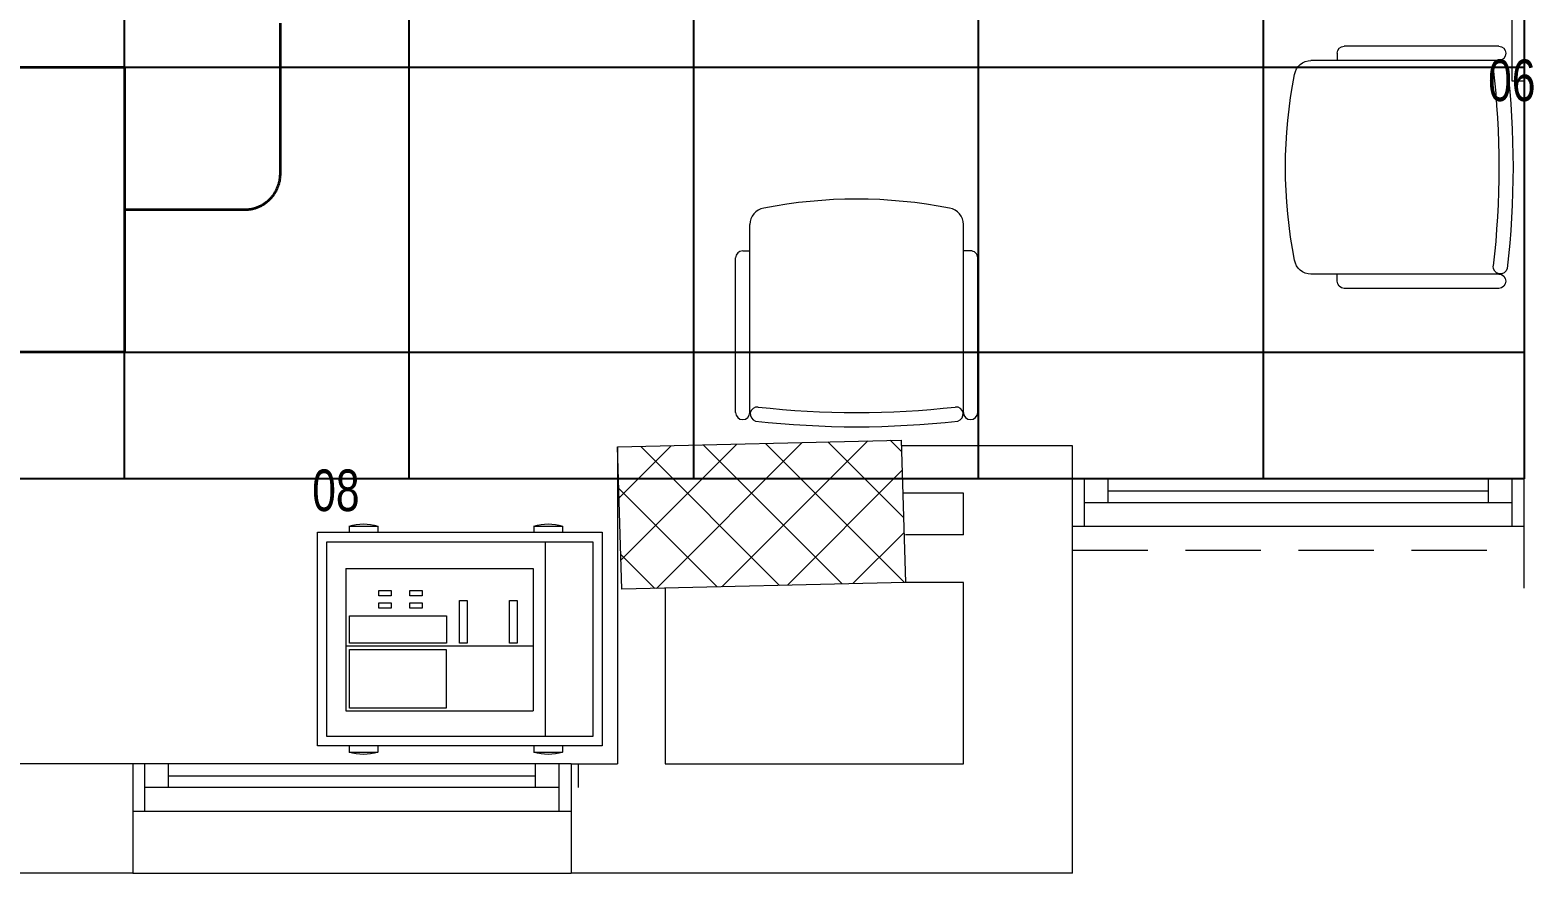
# Model space of a CAD drawing. Header units: inches. Extents: x -12418 to 57169, y -29325 to 19878.
# Drawn here: x 32801 to 35950, y -13697 to -11922 of the extents above; entities that cross this region are included whole.
import ezdxf
from ezdxf.enums import TextEntityAlignment as Align

# ---------------------------------------------------------------- set-up
doc = ezdxf.new("R2010")
doc.units = ezdxf.units.IN
doc.header["$LTSCALE"] = 25
doc.header["$MEASUREMENT"] = 0
for name, pattern in [('00-Ground Floor$0$DASHED', [0.75, 0.5, -0.25]), ('00-Ground Floor$0$HIDDEN', [9.525, 6.35, -3.175]), ('00-Ground Floor$0$HIDDEN2', [0.1875, 0.125, -0.0625]), ('DASHDOT', [25.4, 12.7, -6.35, 0, -6.35])]:
    doc.linetypes.add(name, pattern=pattern)
doc.layers.get('0').update_dxf_attribs({"color": 8})
for name, color, linetype, lineweight in [('00-Ground Floor$0$72_EGR_EQP_TAG', 142, 'Continuous', 5), ('00-Ground Floor$0$Aluminum', 251, 'Continuous', 5), ('00-Ground Floor$0$C-HYDR-CTCH', 251, 'Continuous', 5), ('00-Ground Floor$0$Hatch', 254, 'Continuous', 5), ('00-Ground Floor$0$LOADING', 253, 'Continuous', 5), ('00-Ground Floor$0$Proj', 251, 'Continuous', 5), ('00-Ground Floor$0$Walls', 251, 'Continuous', 5), ('E-LITE-CIRC-NUMB', 6, 'Continuous', 25), ('E-LITE-CLNG', 150, 'Continuous', 35), ('E-LITE-CLNG-CNDT', 6, 'DASHDOT', 35), ('E-LITE-CTRL', 6, 'Continuous', 25), ('E-LITE-IDEN', 6, 'Continuous', 25)]:
    doc.layers.add(name, color=color, linetype=linetype, lineweight=lineweight)
doc.layers.add('00-Ground Floor$0$False Ceiling', color=251, linetype='Continuous')
doc.styles.add('00-Ground Floor$0$X3G_ENTITY_257CFD', font='swisscl.ttf', dxfattribs={"height": 200})
doc.styles.add('DC_Simplex', font='SIMPLEX.shx', dxfattribs={"width": 0.7})

# ---------------------------------------------------------------- blocks, each defined once
blk = doc.blocks.new('00-Ground Floor$0$GF21016-P')
at = {"layer": '00-Ground Floor$0$LOADING', "extrusion": (-1.24384e-09, -1.20261e-09, -1)}
for p, q in [((0.0128, 0.0179), (0.0128, 0.4136)), ((0.4628, 0.0179), (0.4628, 0.4136)), ((-0.0022, 0.3585), (0.0128, 0.3585)), ((0.4778, 0.3585), (0.4628, 0.3585)), ((-0.0172, 0.0179), (-0.0172, 0.3435)), ((0.4928, 0.0179), (0.4928, 0.3435)), ((0.4778, 0.0029), (0.4778, 0.0029))]:
    blk.add_line(p, q, dxfattribs=at)
for centre, radius, start, end in [((-0.2378, -0.5362), 1.0036, 78.7568, 101.2432), ((-0.0478, 0.4136), 0.035, 0, 80.6557), ((-0.4278, 0.4136), 0.035, 99.3443, 180), ((0.0022, 0.3435), 0.015, 0, 90), ((-0.4778, 0.3435), 0.015, 90, 180), ((0.0022, 0.0179), 0.015, 270, 0), ((0.0022, 0.0179), 0.015, 180, 270), ((-0.0284, 0.0145), 0.015, 284.3864, 95.5209), ((-0.2378, 1.8734), 1.8855, 263.5119, 276.4881), ((-0.2378, 1.8928), 1.8749, 263.6341, 276.3659), ((-0.4471, 0.0145), 0.015, 84.4791, 255.6136), ((-0.4778, 0.0179), 0.015, 270, 0), ((-0.4778, 0.0179), 0.015, 180, 270)]:
    blk.add_arc(centre, radius, start, end, dxfattribs=at)
blk = doc.blocks.new('00-Ground Floor$0$HF10647-P')
for p, q in [((0.6, 0.45), (0, 0.45)), ((0, 0.45), (0, 0)), ((0.0669, 0.45), (0.0669, 0.4629)), ((0.0669, 0.4629), (0.1269, 0.4629)), ((0.1269, 0.45), (0.1269, 0.4629)), ((0.4562, 0.45), (0.4562, 0.4629)), ((0.4562, 0.4629), (0.5162, 0.4629)), ((0.5162, 0.45), (0.5162, 0.4629)), ((0.6, 0), (0.6, 0.45)), ((0.02, 0.43), (0.02, 0.02)), ((0.58, 0.43), (0.02, 0.43)), ((0.58, 0.02), (0.58, 0.43)), ((0, 0), (0.6, 0)), ((0.02, 0.02), (0.58, 0.02)), ((0.0669, -0.0124), (0.0669, 0)), ((0.1269, -0.0124), (0.1269, 0)), ((0.4562, -0.0124), (0.4562, 0)), ((0.5162, -0.0124), (0.5162, 0)), ((0.0669, -0.0124), (0.1269, -0.0124)), ((0.4562, -0.0124), (0.5162, -0.0124))]:
    blk.add_line(p, q)
at = {"linetype": '00-Ground Floor$0$DASHED'}
blk.add_line((0.48, 0.02), (0.48, 0.43), dxfattribs=at)
for centre, start, end in [((0.0969, 0.3754), 71.0754, 108.9246), ((0.4862, 0.3754), 71.0754, 108.9246), ((0.0969, 0.0751), 251.0754, 288.9246), ((0.4862, 0.0751), 251.0754, 288.9246)]:
    blk.add_arc(centre, 0.0925, start, end)
blk = doc.blocks.new('00-Ground Floor$0$ME11129-P')
for p, q in [((0, 0.3), (0.395, 0.3)), ((0, 0), (0, 0.3)), ((0.395, 0), (0.395, 0.3)), ((0, 0.1631), (0.395, 0.1631)), ((0, 0), (0.395, 0))]:
    blk.add_line(p, q)
for points in [[(0.0075, 0.2943), (0.0075, 0.1703), (0.2112, 0.1703), (0.2112, 0.2943)], [(0.0075, 0.1574), (0.0075, 0.1), (0.2124, 0.1), (0.2124, 0.1574)], [(0.2393, 0.1574), (0.2393, 0.0673), (0.2557, 0.0673), (0.2557, 0.1574)], [(0.3447, 0.1574), (0.3447, 0.0673), (0.3611, 0.0673), (0.3611, 0.1574)], [(0.0696, 0.0837), (0.0696, 0.072), (0.0953, 0.072), (0.0953, 0.0837)], [(0.1351, 0.0837), (0.1351, 0.072), (0.1609, 0.072), (0.1609, 0.0837)], [(0.0696, 0.0579), (0.0696, 0.0462), (0.0953, 0.0462), (0.0953, 0.0579)], [(0.1351, 0.0579), (0.1351, 0.0462), (0.1609, 0.0462), (0.1609, 0.0579)]]:
    blk.add_lwpolyline(points, close=True)
blk = doc.blocks.new('00-Ground Floor$0$emergency trolley')
at = {"layer": '00-Ground Floor$0$LOADING', "lineweight": 0, "extrusion": (-8.32957e-23, -4.54131e-15, -1), "xscale": 1000, "yscale": 1000, "zscale": 1000, "rotation": 180.000000000946}
blk.add_blockref('00-Ground Floor$0$HF10647-P', (951241.3, -396513.1, 0), dxfattribs=at)
at = {"layer": '00-Ground Floor$0$LOADING', "linetype": '00-Ground Floor$0$HIDDEN2', "ltscale": 5000, "extrusion": (8.55145e-16, -4.19218e-15, -1), "xscale": 1000.000000000001, "yscale": 1000.000000000001, "zscale": 1000.000000000001, "rotation": 180.0001913008752}
blk.add_blockref('00-Ground Floor$0$ME11129-P', (951181.6, -396589.5, 0), dxfattribs=at)
blk = doc.blocks.new('00-Ground Floor$0$HF10037B-P')
at = {"layer": '00-Ground Floor$0$LOADING'}
for p, q in [((0.2459, 0.134), (0.1859, 0.134)), ((0.1859, 0.134), (0.1859, 0.109)), ((0.2459, 0.134), (0.2459, 0.109)), ((0.2459, 0.109), (0.1859, 0.109)), ((0, 0), (-0.0142, -0.0583)), ((0, 0), (0.0243, -0.0059)), ((0.0243, -0.0059), (0.01, -0.0642)), ((0.4071, -0.0094), (0.431, -0.0018)), ((0.4071, -0.0094), (0.4255, -0.0665)), ((0.431, -0.0018), (0.4493, -0.0589)), ((-0.0142, -0.0583), (0.01, -0.0642)), ((0.4069, -0.0417), (0.4165, -0.0387)), ((0.4255, -0.0665), (0.4493, -0.0589)), ((0.0524, -0.2725), (0.0674, -0.2525)), ((0.0524, -0.2725), (0.1004, -0.3085)), ((0.0674, -0.2525), (0.1154, -0.2885)), ((0.3125, -0.2897), (0.362, -0.2558)), ((0.3266, -0.3103), (0.3761, -0.2764)), ((0.3267, -0.268), (0.3323, -0.2763)), ((0.3761, -0.2764), (0.362, -0.2558)), ((0.1004, -0.3085), (0.1154, -0.2885)), ((0.3266, -0.3103), (0.3125, -0.2897))]:
    blk.add_line(p, q, dxfattribs=at)
for radius in [0.21, 0.1775]:
    blk.add_circle((0.2161, -0.1014), radius, dxfattribs=at)
for centre, radius, start, end in [((0.2159, 0.0465), 0.0925, 71.0754, 108.9246), ((0.2159, 0.1965), 0.0925, 251.0754, 288.9246), ((0.0779, -0.0499), 0.0925, 147.3419, 185.1912), ((-0.0678, -0.0143), 0.0925, 327.3419, 5.1912), ((0.4996, -0.0113), 0.0925, 178.8412, 216.6904), ((0.3568, -0.057), 0.0925, 358.8412, 36.6904), ((0.2161, -0.1014), 0.2, 303.6037, 17.3657), ((0.1289, -0.2205), 0.0925, 214.1875, 252.0368), ((0.0389, -0.3404), 0.0925, 34.1875, 72.0368), ((0.3867, -0.3449), 0.0925, 105.5121, 143.3614), ((0.3019, -0.2212), 0.0925, 285.5121, 323.3614)]:
    blk.add_arc(centre, radius, start, end, dxfattribs=at)
blk = doc.blocks.new('00-Ground Floor$0$A$Ce9e1c4c3')
at = {"layer": '00-Ground Floor$0$False Ceiling', "color": 254, "linetype": 'Continuous'}
for p, q in [((-67000, -12867.4), (-67000, -10317.4)), ((-66400, -12867.4), (-66400, -10317.4)), ((-65800, -12867.4), (-65800, -10317.4)), ((-65200, -12867.4), (-65200, -10317.4)), ((-64600, -12867.4), (-64600, -10317.4)), ((-68550.5, -12000), (-64050.5, -12000)), ((-68550.5, -12600), (-64050.5, -12600))]:
    blk.add_line(p, q, dxfattribs=at)
at = {"layer": '00-Ground Floor$0$False Ceiling', "color": 254}
for p, q in [((-64050.5, -10317.4, 0), (-64050.5, -12867.4, 0)), ((-64050.5, -12867.4, 0), (-68550.5, -12867.4, 0))]:
    blk.add_line(p, q, dxfattribs=at)
blk = doc.blocks.new('00-Ground Floor')
at = {"layer": '00-Ground Floor$0$Hatch'}
h = blk.add_hatch(dxfattribs=at)
h.set_pattern_fill('ANSI37', color=256, scale=30)
h.set_pattern_definition([(45, (-1981.42, -13099.68), (-67.35192, 67.35192), []), (135, (-1981.42, -13099.68), (-67.35192, -67.35192), [])])
h.paths.add_polyline_path([(48971.2, 8818.2), (48367.3, 8810.1), (48371.2, 8521.7), (48975.1, 8529.8)])
h.paths.add_polyline_path([(41810.5, 8810.5), (41227, 8805), (41207, 8513.7), (41790.5, 8519.1)])
h.paths.add_polyline_path([(27433.5, 8803.1), (26834.4, 8799), (26828.7, 8506), (27427.8, 8510)])
h.paths.add_polyline_path([(34618.7, 8805.3), (34017.5, 8797.8), (34009.3, 8512.1), (34610.5, 8519.6)])
h.paths.add_polyline_path([(20214.3, 8812.4), (19607.8, 8790.5), (19622.4, 8498), (20228.8, 8519.8)])
h.paths.add_polyline_path([(13477.7, 8802), (12255.7, 8825.9), (12249.3, 8529.8), (13471.3, 8505.8)])
h.paths.add_polyline_path([(13491.8, 1601.9), (12276.8, 1586.2), (12263.3, 1293.7), (13478.3, 1309.4)])
h.paths.add_polyline_path([(13465.7, -5591.3), (12262.6, -5607.3), (12256.9, -5900.3), (13460, -5884.3)])
h.paths.add_polyline_path([(13484.2, -12790), (12287.5, -12801.4), (12290.4, -13095.9), (13487, -13084.4)])
h.paths.add_polyline_path([(5849.2, -12787.9), (5245.6, -12791.6), (5256.3, -13077.1), (5859.8, -13073.4)])
h.paths.add_polyline_path([(5833.8, -5589.9), (5236.9, -5588.3), (5236.8, -5889.5), (5833.6, -5891)])
h.paths.add_polyline_path([(5843.6, 1599.7), (5224.3, 1600.9), (5213.7, 1298), (5833, 1296.7)])
h.paths.add_polyline_path([(5820.3, 8779.1), (5219.7, 8793.5), (5216, 8503.9), (5816.7, 8489.4)])
h.paths.add_polyline_path([(-1378.8, 8777.2), (-1981.4, 8799.9), (-1979.5, 8511.6), (-1376.9, 8488.9)])
h.paths.add_polyline_path([(-1371.1, -5601.1), (-1973.1, -5608.1), (-1969.7, -5899.7), (-1367.7, -5892.7)])
h.paths.add_polyline_path([(-1353.5, -12795.7), (-1951.9, -12796.7), (-1947.1, -13097.4), (-1348.7, -13096.4)])
h.paths.add_polyline_path([(20233.2, -12782.5), (19627.5, -12795.4), (19633.2, -13096.6), (20238.9, -13083.7)])
h.paths.add_polyline_path([(20226.6, -5590), (19632.3, -5607.6), (19634.4, -5904.1), (20228.7, -5886.6)])
h.paths.add_polyline_path([(20217.9, 1618), (19619, 1610.4), (19623, 1310.2), (20221.9, 1317.9)])
h.paths.add_polyline_path([(27418.3, 1602.8), (26816.3, 1607.5), (26820.6, 1315.3), (27422.5, 1310.7)])
h.paths.add_polyline_path([(27422, -5579.9), (26818.1, -5597.5), (26831.6, -5897.5), (27431.7, -5876.5)])
h.paths.add_polyline_path([(27438.1, -12795.9), (26834.3, -12789.3), (26831.9, -13075), (27435.7, -13081.6)])
h.paths.add_polyline_path([(34636.6, -12785.4), (34039.3, -12800), (34048.3, -13099.7), (34645.6, -13085.1)])
h.paths.add_polyline_path([(34629.3, -5597.1), (34028, -5595.2), (34029.2, -5892.4), (34630.4, -5894.3)])
h.paths.add_polyline_path([(34592.8, 1606.7), (34012, 1611.4), (34031.7, 1321.6), (34612.5, 1316.9)])
h.paths.add_polyline_path([(41796.2, 1606), (41198.6, 1619.8), (41200.6, 1327.8), (41798.2, 1314.1)])
h.paths.add_polyline_path([(41797.2, -5592.6), (41228.8, -5600.2), (41230.6, -5894.3), (41799, -5886.7)])
h.paths.add_polyline_path([(41834.3, -12789.7), (41229, -12792.4), (41230.4, -13096.9), (41835.6, -13094.3)])
h.paths.add_polyline_path([(49008.5, -12790.2), (48420.5, -12774.1), (48407.3, -13081.4), (48995.3, -13097.4)])
h.paths.add_polyline_path([(48992.7, -5590.8), (48389.5, -5589.7), (48387.5, -5886.2), (48990.7, -5887.3)])
at = {"layer": '00-Ground Floor$0$Aluminum'}
for p, q in [((35949.5, -12867.4, 0), (34998.1, -12867.4, 0)), ((35023.1, -12967.4, 0), (35023.1, -12867.4, 0)), ((35073.1, -12917.4, 0), (35073.1, -12867.4, 0)), ((35874.5, -12917.4, 0), (35874.5, -12867.4, 0)), ((35924.5, -12967.4, 0), (35924.5, -12867.4, 0)), ((35073.1, -12892.4, 0), (35874.5, -12892.4, 0)), ((35924.5, -12917.4, 0), (35023.1, -12917.4, 0)), ((35949.5, -12967.4, 0), (34998.1, -12967.4, 0)), ((33941.3, -13467.4, 0), (33017.9, -13467.4, 0)), ((33042.9, -13567.4, 0), (33042.9, -13467.4, 0)), ((33092.9, -13517.4, 0), (33092.9, -13467.4, 0)), ((33866.3, -13517.4, 0), (33866.3, -13467.4, 0)), ((33916.3, -13567.4, 0), (33916.3, -13467.4, 0)), ((33956.7, -13517.4, 0), (33956.7, -13467.4, 0)), ((33092.9, -13492.4, 0), (33866.3, -13492.4, 0)), ((33916.3, -13517.4, 0), (33042.9, -13517.4, 0)), ((33941.3, -13567.4, 0), (33017.9, -13567.4, 0)), ((33017.9, -13697.4, 0), (33941.3, -13697.4, 0))]:
    blk.add_line(p, q, dxfattribs=at)
at = {"layer": '00-Ground Floor$0$C-HYDR-CTCH', "flags": 128}
blk.add_lwpolyline([(34636.6, -12785.4), (34645.6, -13085.1), (34048.3, -13099.7), (34039.3, -12800), (34636.6, -12785.4)], dxfattribs=at)
at = {"layer": '00-Ground Floor$0$LOADING', "elevation": 0}
blk.add_lwpolyline([(35949.5, -12029.5), (35924.5, -12029.5), (35924.5, -11523.5), (35949.5, -11523.5), (35949.5, -12029.5)], dxfattribs=at)
at = {"layer": '00-Ground Floor$0$Proj', "linetype": '00-Ground Floor$0$HIDDEN'}
blk.add_line((34998.1, -13017.4, 0), (35949.5, -13017.4, 0), dxfattribs=at)
at = {"layer": '00-Ground Floor$0$Walls'}
for p, q in [((35949.5, -13097.4, 0), (35949.5, -10317.4, 0)), ((34039.3, -12800), (34039.3, -13467.4, 0)), ((34998.1, -12797.4, 0), (34637, -12797.4, 0)), ((34998.1, -13697.4, 0), (34998.1, -12797.4, 0)), ((34998.1, -13697.4, 0), (34998.1, -12797.4, 0)), ((34768.1, -12897.4, 0), (34640, -12897.4, 0)), ((34768.1, -12985.1, 0), (34768.1, -12897.4, 0)), ((34768.1, -12985.1, 0), (34645.6, -12985.1)), ((34139.3, -13097.5, 0), (34139.3, -13467.4, 0)), ((34768.1, -13085.1, 0), (34645.6, -13085.1)), ((34768.1, -13467.4, 0), (34768.1, -13085.1, 0)), ((33017.9, -13467.4, 0), (31449.5, -13467.4, 0)), ((33017.9, -13467.4, 0), (33017.9, -13697.4, 0)), ((33941.3, -13467.4, 0), (34039.3, -13467.4, 0)), ((33941.3, -13467.4, 0), (33941.3, -13697.4, 0)), ((34139.3, -13467.4, 0), (34768.1, -13467.4, 0)), ((33017.9, -13697.4, 0), (31049.5, -13697.4, 0)), ((34998.1, -13697.4, 0), (33941.3, -13697.4, 0)), ((34998.1, -13697.4, 0), (34031.7, -13697.4, 0))]:
    blk.add_line(p, q, dxfattribs=at)
at = {"layer": '00-Ground Floor$0$False Ceiling', "color": 254}
blk.add_blockref('00-Ground Floor$0$A$Ce9e1c4c3', (100000, 0), dxfattribs=at)
at = {"layer": '00-Ground Floor$0$LOADING', "color": 1, "extrusion": (1.86519e-05, 4.75185e-05, 1), "xscale": 1000.000000000002, "yscale": 1000.000000000002, "zscale": -1000.000000000011, "rotation": 89.9999749024569}
blk.add_blockref('00-Ground Floor$0$GF21016-P', (35914, -12448.7, 0), dxfattribs=at)
at = {"layer": '00-Ground Floor$0$LOADING', "extrusion": (2.75759e-10, 1.16581e-09, -1), "xscale": -999.9999999999997, "yscale": 999.9999999999998, "zscale": 999.9999999999998, "rotation": 334.2186874640738}
blk.add_blockref('00-Ground Floor$0$HF10037B-P', (-32318.4, -12345.3, 0), dxfattribs=at)
at = {"layer": '00-Ground Floor$0$LOADING', "color": 1, "extrusion": (-2.67576e-11, 2.24019e-05, 1), "xscale": -1000.000000000003, "yscale": 1000.000000000003, "zscale": -1000.000000000003, "rotation": 2.511235307700588e-05}
blk.add_blockref('00-Ground Floor$0$GF21016-P', (34780.8, -12745.3, -0.3), dxfattribs=at)
at = {"layer": '00-Ground Floor$0$LOADING'}
blk.add_blockref('00-Ground Floor$0$emergency trolley', (984648.1, 383533.6, 0), dxfattribs=at)
at = {"layer": '00-Ground Floor$0$72_EGR_EQP_TAG', "char_height": 87.47, "attachment_point": 2, "style": '00-Ground Floor$0$X3G_ENTITY_257CFD'}
for s, insert in [('06', (35923.6, -11984, 0)), ('08', (33445.6, -12847.5, 0))]:
    blk.add_mtext(s, dxfattribs=dict(at, insert=insert))
blk = doc.blocks.new('*U14')
blk.add_lwpolyline([(-300, 300), (-300, -300), (300, -300), (300, 300)], close=True)
blk.add_circle((0, 0), 45)
at = {"layer": 'E-LITE-CIRC-NUMB', "style": 'DC_Simplex', "width": 0.7, "flags": 8}
blk.add_attdef('CIRCUIT', text='', height=200, rotation=0, dxfattribs=at).set_placement((-473.9, 300), align=Align.RIGHT)
at = {"layer": 'E-LITE-CTRL', "style": 'DC_Simplex', "width": 0.7, "flags": 8}
blk.add_attdef('CONTROL', (1118.9, -935), '', height=200, rotation=360, dxfattribs=at)
at = {"layer": 'E-LITE-IDEN', "style": 'DC_Simplex', "width": 0.7, "flags": 8}
blk.add_attdef('TYPE', (-114.6, 448.6), '', height=200, rotation=360, dxfattribs=at)

msp = doc.modelspace()

# ---------------------------------------------------------------- linework, layer by layer
at = {"layer": 'E-LITE-CLNG-CNDT'}
msp.add_lwpolyline([(33000, -12300), (33253.6, -12300, 0.414214), (33328.6, -12225), (33328.6, -11176.6, -0.414214), (33403.6, -11101.6), (34800, -11101.6)], format="xyb", dxfattribs=at)

# ---------------------------------------------------------------- block references
at = {"layer": 'E-LITE-CLNG'}
ref = msp.add_blockref('*U14', (32700, -12300), dxfattribs=dict(at, xscale=-1))
ref.add_attrib('TYPE', 'LD1', (32814.6, -11851.4), dxfattribs={"layer": 'E-LITE-IDEN', "height": 200, "rotation": 0, "style": 'DC_Simplex', "width": 0.7, "flags": 8})
at = {"layer": 'E-LITE-CLNG-CNDT'}
msp.add_blockref('00-Ground Floor', (0, 0), dxfattribs=at)

doc.saveas('drawing.dxf')
